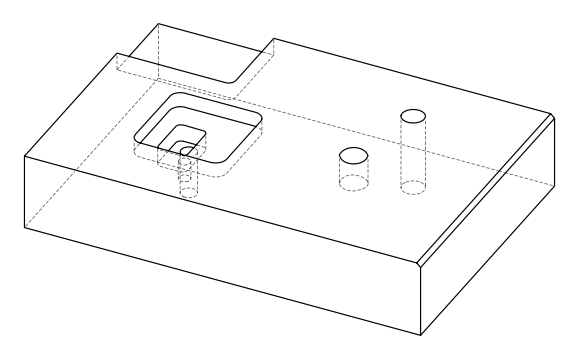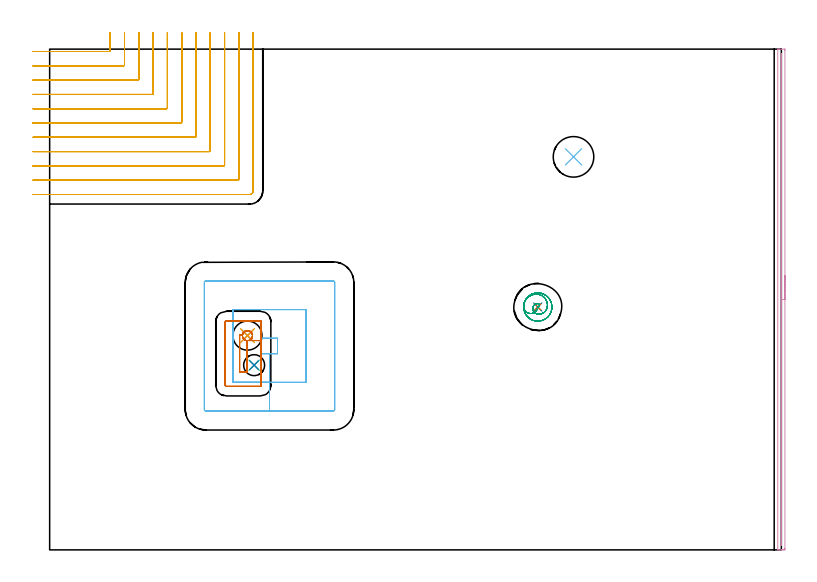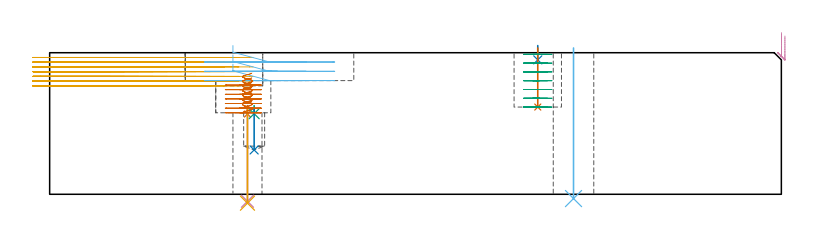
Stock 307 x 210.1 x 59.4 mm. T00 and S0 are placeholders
(PLAN: 13 operations, 10 tool changes, 28.8 min)
(1 SPOT_DRILL | STEP1HOLE | NXT0321_9005460120000 | 0.03 min | 2748 mm3)
(2 SPOT_DRILL_1 | STEP1POCKET | NXT0321_9005460120000 | 0.05 min | 183 mm3)
(3 SPOT_DRILL_2 | STEP1POCKET_1 | NXT0321_9005460120000 | 0.03 min | 2731 mm3)
(4 DRILL_THROUGH_HOLE_INTO_CENTER | STEP1HOLE | NXT0301_049 | 0.16 min | 1644 mm3)
(5 DRILL_TO_ENLARGE_THROUGH_HOLE | STEP1HOLE | NXT0301_093 | 0.17 min | 2538 mm3)
(6 INDEXABLE_INSERT_DRILL_THROUGH_HOLE_FROM_SOLID | STEP1HOLE_1 | NXT0302_005 | 0.25 min | 13466 mm3)
(7 DRILL_BLIND_HOLE_INTO_CENTER | STEP1POCKET | NXT0301_128 | 0.1 min | 2269 mm3)
(8 DRILL_BLIND_HOLE_INTO_CENTER_1 | STEP1POCKET_1 | NXT0301_059 | 0.08 min | 919 mm3)
(9 MILL_ROUGH_BLIND_HOLE_CONTOUR | STEP1POCKET | NXT0201_009 | Spiral | 2.17 min | 4633 mm3)
(10 AREA_MILL | FG_CHAMFER_SURFACE | UGT0205_001 | 3.5 min | 945 mm3)
(11 MILL_CORNER_NOTCH_RECTANGULAR | CORNER_NOTCH_RECTANGULAR | NXT0201_009 | Follow Part, ap 2, ae 75% | 17.19 min | 80691 mm3)
(12 MILL_RECTANGULAR_POCKET | POCKET_RECTANGULAR_STRAIGHT | UGT0201_010 | Follow Part, ap 4, ae 75% | 2.82 min | 54895 mm3)
(13 MILL_RECTANGULAR_POCKET_1 | POCKET_RECTANGULAR_STRAIGHT_1 | NXT0201_009 | Follow Part, ap 2, ae 75% | 2.29 min | 7825 mm3)
(TOOL NXT0321_9005460120000 | NC Spot Drill, 142deg, 12mm, Carbide, Uncoated | D12 PA142 FL30 Z2)
(TOOL NXT0301_049 | Carbide Drill 7.8mm [860.1-0780-039A1-MM 2214] | D7.8 PA140 FL53 Z2)
(TOOL NXT0301_093 | Carbide Drill 12.2mm [860.1-1220-037A1-MM 2214] | D12.2 PA140 FL60 Z2)
(TOOL NXT0302_005 | Index. Insert Drill 17mm [880-D1700L20-05] | D17 PA176 FL85 Z2)
(TOOL NXT0301_128 | Carbide Drill 12mm [861.1-1200-036A1-GP GC34] | D12 PA150 FL37.4 Z2)
(TOOL NXT0301_059 | Carbide Drill 8.8mm [860.1-0880-026A1-MM 2214] | D8.8 PA140 FL47 Z2)
(TOOL NXT0201_009 | ENDMILL 8mm [2P460-0800-NA 1630] | D8 FL26 Z6)
(TOOL UGT0205_001 | Chamfer Mill 20 x 3 x 45 deg. | D20 FL50 Z2)
(TOOL UGT0201_010 | End Mill 16 mm | D16 FL22 Z2)
(OP 1 SPOT_DRILL)
G17 G21 G94 G90
T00 M6
G54
G17 G0 G90 X83. Y89.9 S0 M3
G43 Z69.4 H0
G94 G81 G98 Z33.671 F250. R37.2
G80
M5
M2
(OP 2 SPOT_DRILL_1)
G17 G21 G94 G90
T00 M6
G54
G17 G0 G90 X204.8 Y101.9 S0 M3
G43 Z69.4 H0
G94 G81 G98 Z56.4 F250. R62.4
G80
M5
M2
(OP 3 SPOT_DRILL_2)
G17 G21 G94 G90
T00 M6
G54
G17 G0 G90 X85.8 Y77.5 S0 M3
G43 Z69.4 H0
G94 G81 G98 Z33.821 F250. R37.2
G80
M5
M2
(OP 4 DRILL_THROUGH_HOLE_INTO_CENTER)
G17 G21 G94 G90
T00 M6
G54
G17 G0 G90 X83. Y89.9 S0 M3
G43 Z69.4 H1
G94 G73 G98 Z-2.919 F250. Q7.424 R36.2
G80
M5
M2
(OP 5 DRILL_TO_ENLARGE_THROUGH_HOLE)
G17 G21 G94 G90
T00 M6
G54
G17 G0 G90 X83. Y89.9 S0 M3
G43 Z69.4 H1
G94 G73 G98 Z-3.72 F250. Q9.48 R36.2
G80
M5
M2
(OP 6 INDEXABLE_INSERT_DRILL_THROUGH_HOLE_FROM_SOLID)
G17 G21 G94 G90
T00 M6
G54
G17 G0 G90 X219.8 Y164.9 S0 M3
G43 Z69.4 H1
G94 G81 G98 Z-1.797 F250. R61.4
G80
M5
M2
(OP 7 DRILL_BLIND_HOLE_INTO_CENTER)
G17 G21 G94 G90
T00 M6
G54
G17 G0 G90 X204.8 Y101.9 S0 M3
G43 Z69.4 H1
G94 G81 G98 Z36.6 F250. R61.4
G80
M5
M2
(OP 8 DRILL_BLIND_HOLE_INTO_CENTER_1)
G17 G21 G94 G90
T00 M6
G54
G17 G0 G90 X85.8 Y77.5 S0 M3
G43 Z69.4 H1
G94 G81 G98 Z18.6 F250. R36.2
G80
M5
M2
(OP 9 MILL_ROUGH_BLIND_HOLE_CONTOUR)
G17 G21 G94 G90
T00 M6
G54
G17 G0 G90 X204.8 Y101.9 S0 M3
G43 Z69.4 H1
Z58.714
G94 G3 X204.819 Y103.333 R0.716 F250.
X202.817 Y101.952 R2.063
X204.34 Y99.027 R2.262
X208.761 Y101.692 R3.541
X204.555 Y107.276 R4.623
X198.868 Y102.367 R5.34
X204.333 Y95.968 R5.95
X198.868 Y102.367 R-5.95
X201.601 Y99.168 R2.975
X204.8 Y101.9 R2.975
G0 Z55.029
G3 X204.819 Y103.333 R0.716
X202.817 Y101.952 R2.063
X204.34 Y99.027 R2.262
X208.761 Y101.692 R3.541
X204.555 Y107.276 R4.623
X198.868 Y102.367 R5.34
X204.333 Y95.968 R5.95
X198.868 Y102.367 R-5.95
X201.601 Y99.168 R2.975
X204.8 Y101.9 R2.975
G0 Z51.343
G3 X204.819 Y103.333 R0.716
X202.817 Y101.952 R2.063
X204.34 Y99.027 R2.262
X208.761 Y101.692 R3.541
X204.555 Y107.276 R4.623
X198.868 Y102.367 R5.34
X204.333 Y95.968 R5.95
X198.868 Y102.367 R-5.95
X201.601 Y99.168 R2.975
X204.8 Y101.9 R2.975
G0 Z47.657
G3 X204.819 Y103.333 R0.716
X202.817 Y101.952 R2.063
X204.34 Y99.027 R2.262
X208.761 Y101.692 R3.541
X204.555 Y107.276 R4.623
X198.868 Y102.367 R5.34
X204.333 Y95.968 R5.95
X198.868 Y102.367 R-5.95
X201.601 Y99.168 R2.975
X204.8 Y101.9 R2.975
G0 Z43.971
G3 X204.819 Y103.333 R0.716
X202.817 Y101.952 R2.063
X204.34 Y99.027 R2.262
X208.761 Y101.692 R3.541
X204.555 Y107.276 R4.623
X198.868 Y102.367 R5.34
X204.333 Y95.968 R5.95
X198.868 Y102.367 R-5.95
X201.601 Y99.168 R2.975
X204.8 Y101.9 R2.975
G0 Z40.286
G3 X204.819 Y103.333 R0.716
X202.817 Y101.952 R2.063
X204.34 Y99.027 R2.262
X208.761 Y101.692 R3.541
X204.555 Y107.276 R4.623
X198.868 Y102.367 R5.34
X204.333 Y95.968 R5.95
X198.868 Y102.367 R-5.95
X201.601 Y99.168 R2.975
X204.8 Y101.9 R2.975
G0 Z36.6
G3 X204.819 Y103.333 R0.716
X202.817 Y101.952 R2.063
X204.34 Y99.027 R2.262
X208.761 Y101.692 R3.541
X204.555 Y107.276 R4.623
X198.868 Y102.367 R5.34
X204.333 Y95.968 R5.95
X198.868 Y102.367 R-5.95
X201.601 Y99.168 R2.975
X204.8 Y101.9 R2.975
G0 Z69.4
M5
M2
(OP 10 AREA_MILL)
G17 G21 G94 G90
T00 M6
G54
G17 G0 G90 X308.5 Y115.05 S1061 M3
G43 Z69.4 H0
Z66.4
G94 G1 Y115.012 Z65.529 F250.
Y114.898 Z64.664
Y114.709 Z63.812
Y114.447 Z62.98
Y114.113 Z62.174
Y113.71 Z61.4
Y113.241 Z60.664
Y112.71 Z59.972
Y112.121 Z59.329
Y111.478 Z58.74
Y110.786 Z58.209
Y110.05 Z57.74
Y109.276 Z57.337
Y108.47 Z57.003
Y107.638 Z56.741
Y106.786 Z56.552
Y105.922 Z56.438
Y105.05 Z56.4
Y0.608
X308.499 Y0.465 Z56.401
X308.491 Y0.002 Z56.405
X308.216 Y0. Z56.681
X307.893 Z57.004
X307.324 Z57.572
X307. Z57.895
X306.352 Z58.548
X305.941 Z58.958
X305.556 Y0.007 Z59.336
X305.503 Y0.01 Z59.388
X305.5 Y0.162 Z59.4
Y209.938
X305.503 Y210.09 Z59.388
X305.556 Y210.093 Z59.336
X305.941 Y210.1 Z58.958
X306.352 Z58.547
X307. Z57.895
X308.216 Z56.681
X308.491 Y210.098 Z56.405
X308.5 Y209.634 Z56.4
Y105.05
X307.086 Z57.814
X307.085 Y2.222 Z57.815
X307.081 Y2.051 Z57.819
X307.079 Y2.009 Z57.821
X307.073 Y2.006 Z57.827
X307.049 Y2.002 Z57.851
X307. Z57.9
X306.944 Y2.006 Z57.956
X306.931 Y2.009 Z57.969
X306.921 Y2.026 Z57.979
X306.918 Y2.137 Z57.982
X306.915 Y2.308 Z57.985
Y207.878
X306.919 Y208.049 Z57.981
X306.921 Y208.091 Z57.979
X306.927 Y208.094 Z57.973
X306.951 Y208.098 Z57.949
X307. Z57.9
X307.056 Y208.094 Z57.844
X307.069 Y208.091 Z57.831
X307.079 Y208.074 Z57.821
X307.082 Y207.963 Z57.818
X307.085 Y207.792 Z57.815
X307.086 Y105.05 Z57.814
Y104.178 Z57.852
Y103.313 Z57.966
Y102.462 Z58.155
Y101.63 Z58.417
Y100.824 Z58.751
Y100.05 Z59.154
Y99.314 Z59.623
Y98.622 Z60.154
Y97.979 Z60.743
Y97.39 Z61.386
Y96.858 Z62.079
Y96.39 Z62.814
Y95.987 Z63.588
Y95.653 Z64.394
Y95.391 Z65.226
Y95.202 Z66.078
Y95.088 Z66.943
Y95.05 Z67.814
G0 Z69.4
M5
M2
(OP 11 MILL_CORNER_NOTCH_RECTANGULAR)
G17 G21 G94 G90
T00 M6
G54
G17 G0 G90 X-7. Y209.1 S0 M3
G43 Z69.4 H1
Z57.414
G94 G1 X-4. F250.
X25.004 F500.
G3 X25.4 Y209.496 R0.4
G1 Y214.1
Y217.1 F250.
G0 Z69.4
X-7. Y203.1
Z57.414
G1 X-4.
X31.004 F500.
G3 X31.4 Y203.496 R0.4
G1 Y214.1
Y217.1 F250.
G0 Z69.4
X-7. Y197.1
Z57.414
G1 X-4.
X37.004 F500.
G3 X37.4 Y197.496 R0.4
G1 Y214.1
Y217.1 F250.
G0 Z69.4
X-7. Y191.1
Z57.414
G1 X-4.
X43.004 F500.
G3 X43.4 Y191.496 R0.4
G1 Y214.1
Y217.1 F250.
G0 Z69.4
X-7. Y185.1
Z57.414
G1 X-4.
X49.004 F500.
G3 X49.4 Y185.496 R0.4
G1 Y214.1
Y217.1 F250.
G0 Z69.4
X-7. Y179.1
Z57.414
G1 X-4.
X55.003 F500.
G3 X55.4 Y179.497 R0.4
G1 Y214.1
Y217.1 F250.
G0 Z69.4
X-7. Y173.1
Z57.414
G1 X-4.
X61.003 F500.
G3 X61.4 Y173.497 R0.4
G1 Y214.1
Y217.1 F250.
G0 Z69.4
X-7. Y167.1
Z57.414
G1 X-4.
X67.003 F500.
G3 X67.4 Y167.497 R0.4
G1 Y214.1
Y217.1 F250.
G0 Z69.4
X-7. Y161.1
Z57.414
G1 X-4.
X73.003 F500.
G3 X73.4 Y161.497 R0.4
G1 Y214.1
Y217.1 F250.
G0 Z69.4
X-7. Y155.1
Z57.414
G1 X-4.
X79.003 F500.
G3 X79.4 Y155.497 R0.4
G1 Y214.1
Y217.1 F250.
G0 Z69.4
X-7. Y149.1
Z57.414
G1 X-4.
X83.9 F500.
G3 X85.4 Y150.6 R1.5
G1 Y214.1
Y217.1 F250.
G0 Z69.4
X-7. Y209.1
Z55.429
G1 X-4.
X25.004 F500.
G3 X25.4 Y209.496 R0.4
G1 Y214.1
Y217.1 F250.
G0 Z69.4
X-7. Y203.1
Z55.429
G1 X-4.
X31.004 F500.
G3 X31.4 Y203.496 R0.4
G1 Y214.1
Y217.1 F250.
G0 Z69.4
X-7. Y197.1
Z55.429
G1 X-4.
X37.004 F500.
G3 X37.4 Y197.496 R0.4
G1 Y214.1
Y217.1 F250.
G0 Z69.4
X-7. Y191.1
Z55.429
G1 X-4.
X43.004 F500.
G3 X43.4 Y191.496 R0.4
G1 Y214.1
Y217.1 F250.
G0 Z69.4
X-7. Y185.1
Z55.429
G1 X-4.
X49.004 F500.
G3 X49.4 Y185.496 R0.4
G1 Y214.1
Y217.1 F250.
G0 Z69.4
X-7. Y179.1
Z55.429
G1 X-4.
X55.003 F500.
G3 X55.4 Y179.497 R0.4
G1 Y214.1
Y217.1 F250.
G0 Z69.4
X-7. Y173.1
Z55.429
G1 X-4.
X61.003 F500.
G3 X61.4 Y173.497 R0.4
G1 Y214.1
Y217.1 F250.
G0 Z69.4
X-7. Y167.1
Z55.429
G1 X-4.
X67.003 F500.
G3 X67.4 Y167.497 R0.4
G1 Y214.1
Y217.1 F250.
G0 Z69.4
X-7. Y161.1
Z55.429
G1 X-4.
X73.003 F500.
G3 X73.4 Y161.497 R0.4
G1 Y214.1
Y217.1 F250.
G0 Z69.4
X-7. Y155.1
Z55.429
G1 X-4.
X79.003 F500.
G3 X79.4 Y155.497 R0.4
G1 Y214.1
Y217.1 F250.
G0 Z69.4
X-7. Y149.1
Z55.429
G1 X-4.
X83.9 F500.
G3 X85.4 Y150.6 R1.5
G1 Y214.1
Y217.1 F250.
G0 Z69.4
X-7. Y209.1
Z53.443
G1 X-4.
X25.004 F500.
G3 X25.4 Y209.496 R0.4
G1 Y214.1
Y217.1 F250.
G0 Z69.4
X-7. Y203.1
Z53.443
G1 X-4.
X31.004 F500.
G3 X31.4 Y203.496 R0.4
G1 Y214.1
Y217.1 F250.
G0 Z69.4
X-7. Y197.1
Z53.443
G1 X-4.
X37.004 F500.
G3 X37.4 Y197.496 R0.4
G1 Y214.1
Y217.1 F250.
G0 Z69.4
X-7. Y191.1
Z53.443
G1 X-4.
X43.004 F500.
G3 X43.4 Y191.496 R0.4
G1 Y214.1
Y217.1 F250.
G0 Z69.4
X-7. Y185.1
Z53.443
G1 X-4.
X49.004 F500.
G3 X49.4 Y185.496 R0.4
G1 Y214.1
Y217.1 F250.
G0 Z69.4
X-7. Y179.1
Z53.443
G1 X-4.
X55.003 F500.
G3 X55.4 Y179.497 R0.4
G1 Y214.1
Y217.1 F250.
G0 Z69.4
X-7. Y173.1
Z53.443
G1 X-4.
X61.003 F500.
G3 X61.4 Y173.497 R0.4
G1 Y214.1
Y217.1 F250.
G0 Z69.4
X-7. Y167.1
Z53.443
G1 X-4.
X67.003 F500.
G3 X67.4 Y167.497 R0.4
G1 Y214.1
Y217.1 F250.
G0 Z69.4
X-7. Y161.1
Z53.443
G1 X-4.
X73.003 F500.
G3 X73.4 Y161.497 R0.4
G1 Y214.1
Y217.1 F250.
G0 Z69.4
X-7. Y155.1
Z53.443
G1 X-4.
X79.003 F500.
G3 X79.4 Y155.497 R0.4
G1 Y214.1
Y217.1 F250.
G0 Z69.4
X-7. Y149.1
Z53.443
G1 X-4.
X83.9 F500.
G3 X85.4 Y150.6 R1.5
G1 Y214.1
Y217.1 F250.
G0 Z69.4
X-7. Y209.1
Z51.457
G1 X-4.
X25.004 F500.
G3 X25.4 Y209.496 R0.4
G1 Y214.1
Y217.1 F250.
G0 Z69.4
X-7. Y203.1
Z51.457
G1 X-4.
X31.004 F500.
G3 X31.4 Y203.496 R0.4
G1 Y214.1
Y217.1 F250.
G0 Z69.4
X-7. Y197.1
Z51.457
G1 X-4.
X37.004 F500.
G3 X37.4 Y197.496 R0.4
G1 Y214.1
Y217.1 F250.
G0 Z69.4
X-7. Y191.1
Z51.457
G1 X-4.
X43.004 F500.
G3 X43.4 Y191.496 R0.4
G1 Y214.1
Y217.1 F250.
G0 Z69.4
X-7. Y185.1
Z51.457
G1 X-4.
X49.004 F500.
G3 X49.4 Y185.496 R0.4
G1 Y214.1
Y217.1 F250.
G0 Z69.4
X-7. Y179.1
Z51.457
G1 X-4.
X55.003 F500.
G3 X55.4 Y179.497 R0.4
G1 Y214.1
Y217.1 F250.
G0 Z69.4
X-7. Y173.1
Z51.457
G1 X-4.
X61.003 F500.
G3 X61.4 Y173.497 R0.4
G1 Y214.1
Y217.1 F250.
G0 Z69.4
X-7. Y167.1
Z51.457
G1 X-4.
X67.003 F500.
G3 X67.4 Y167.497 R0.4
G1 Y214.1
Y217.1 F250.
G0 Z69.4
X-7. Y161.1
Z51.457
G1 X-4.
X73.003 F500.
G3 X73.4 Y161.497 R0.4
G1 Y214.1
Y217.1 F250.
G0 Z69.4
X-7. Y155.1
Z51.457
G1 X-4.
X79.003 F500.
G3 X79.4 Y155.497 R0.4
G1 Y214.1
Y217.1 F250.
G0 Z69.4
X-7. Y149.1
Z51.457
G1 X-4.
X83.9 F500.
G3 X85.4 Y150.6 R1.5
G1 Y214.1
Y217.1 F250.
G0 Z69.4
X-7. Y209.1
Z49.471
G1 X-4.
X25.004 F500.
G3 X25.4 Y209.496 R0.4
G1 Y214.1
Y217.1 F250.
G0 Z69.4
X-7. Y203.1
Z49.471
G1 X-4.
X31.004 F500.
G3 X31.4 Y203.496 R0.4
G1 Y214.1
Y217.1 F250.
G0 Z69.4
X-7. Y197.1
Z49.471
G1 X-4.
X37.004 F500.
G3 X37.4 Y197.496 R0.4
G1 Y214.1
Y217.1 F250.
G0 Z69.4
X-7. Y191.1
Z49.471
G1 X-4.
X43.004 F500.
G3 X43.4 Y191.496 R0.4
G1 Y214.1
Y217.1 F250.
G0 Z69.4
X-7. Y185.1
Z49.471
G1 X-4.
X49.004 F500.
G3 X49.4 Y185.496 R0.4
G1 Y214.1
Y217.1 F250.
G0 Z69.4
X-7. Y179.1
Z49.471
G1 X-4.
X55.003 F500.
G3 X55.4 Y179.497 R0.4
G1 Y214.1
Y217.1 F250.
G0 Z69.4
X-7. Y173.1
Z49.471
G1 X-4.
X61.003 F500.
G3 X61.4 Y173.497 R0.4
G1 Y214.1
Y217.1 F250.
G0 Z69.4
X-7. Y167.1
Z49.471
G1 X-4.
X67.003 F500.
G3 X67.4 Y167.497 R0.4
G1 Y214.1
Y217.1 F250.
G0 Z69.4
X-7. Y161.1
Z49.471
G1 X-4.
X73.003 F500.
G3 X73.4 Y161.497 R0.4
G1 Y214.1
Y217.1 F250.
G0 Z69.4
X-7. Y155.1
Z49.471
G1 X-4.
X79.003 F500.
G3 X79.4 Y155.497 R0.4
G1 Y214.1
Y217.1 F250.
G0 Z69.4
X-7. Y149.1
Z49.471
G1 X-4.
X83.9 F500.
G3 X85.4 Y150.6 R1.5
G1 Y214.1
Y217.1 F250.
G0 Z69.4
X-7. Y209.1
Z47.486
G1 X-4.
X25.004 F500.
G3 X25.4 Y209.496 R0.4
G1 Y214.1
Y217.1 F250.
G0 Z69.4
X-7. Y203.1
Z47.486
G1 X-4.
X31.004 F500.
G3 X31.4 Y203.496 R0.4
G1 Y214.1
Y217.1 F250.
G0 Z69.4
X-7. Y197.1
Z47.486
G1 X-4.
X37.004 F500.
G3 X37.4 Y197.496 R0.4
G1 Y214.1
Y217.1 F250.
G0 Z69.4
X-7. Y191.1
Z47.486
G1 X-4.
X43.004 F500.
G3 X43.4 Y191.496 R0.4
G1 Y214.1
Y217.1 F250.
G0 Z69.4
X-7. Y185.1
Z47.486
G1 X-4.
X49.004 F500.
G3 X49.4 Y185.496 R0.4
G1 Y214.1
Y217.1 F250.
G0 Z69.4
X-7. Y179.1
Z47.486
G1 X-4.
X55.003 F500.
G3 X55.4 Y179.497 R0.4
G1 Y214.1
Y217.1 F250.
G0 Z69.4
X-7. Y173.1
Z47.486
G1 X-4.
X61.003 F500.
G3 X61.4 Y173.497 R0.4
G1 Y214.1
Y217.1 F250.
G0 Z69.4
X-7. Y167.1
Z47.486
G1 X-4.
X67.003 F500.
G3 X67.4 Y167.497 R0.4
G1 Y214.1
Y217.1 F250.
G0 Z69.4
X-7. Y161.1
Z47.486
G1 X-4.
X73.003 F500.
G3 X73.4 Y161.497 R0.4
G1 Y214.1
Y217.1 F250.
G0 Z69.4
X-7. Y155.1
Z47.486
G1 X-4.
X79.003 F500.
G3 X79.4 Y155.497 R0.4
G1 Y214.1
Y217.1 F250.
G0 Z69.4
X-7. Y149.1
Z47.486
G1 X-4.
X83.9 F500.
G3 X85.4 Y150.6 R1.5
G1 Y214.1
Y217.1 F250.
G0 Z69.4
X-7. Y209.1
Z45.5
G1 X-4.
X25.004 F500.
G3 X25.4 Y209.496 R0.4
G1 Y214.1
Y217.1 F250.
G0 Z69.4
X-7. Y203.1
Z45.5
G1 X-4.
X31.004 F500.
G3 X31.4 Y203.496 R0.4
G1 Y214.1
Y217.1 F250.
G0 Z69.4
X-7. Y197.1
Z45.5
G1 X-4.
X37.004 F500.
G3 X37.4 Y197.496 R0.4
G1 Y214.1
Y217.1 F250.
G0 Z69.4
X-7. Y191.1
Z45.5
G1 X-4.
X43.004 F500.
G3 X43.4 Y191.496 R0.4
G1 Y214.1
Y217.1 F250.
G0 Z69.4
X-7. Y185.1
Z45.5
G1 X-4.
X49.004 F500.
G3 X49.4 Y185.496 R0.4
G1 Y214.1
Y217.1 F250.
G0 Z69.4
X-7. Y179.1
Z45.5
G1 X-4.
X55.003 F500.
G3 X55.4 Y179.497 R0.4
G1 Y214.1
Y217.1 F250.
G0 Z69.4
X-7. Y173.1
Z45.5
G1 X-4.
X61.003 F500.
G3 X61.4 Y173.497 R0.4
G1 Y214.1
Y217.1 F250.
G0 Z69.4
X-7. Y167.1
Z45.5
G1 X-4.
X67.003 F500.
G3 X67.4 Y167.497 R0.4
G1 Y214.1
Y217.1 F250.
G0 Z69.4
X-7. Y161.1
Z45.5
G1 X-4.
X73.003 F500.
G3 X73.4 Y161.497 R0.4
G1 Y214.1
Y217.1 F250.
G0 Z69.4
X-7. Y155.1
Z45.5
G1 X-4.
X79.003 F500.
G3 X79.4 Y155.497 R0.4
G1 Y214.1
Y217.1 F250.
G0 Z69.4
X-7. Y149.1
Z45.5
G1 X-4.
X83.9 F500.
G3 X85.4 Y150.6 R1.5
G1 Y214.1
Y217.1 F250.
G0 Z69.4
M5
M2
(OP 12 MILL_RECTANGULAR_POCKET)
G17 G21 G94 G90
T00 M6
G54
G17 G0 G90 X76.9 Y80.701 S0 M3
G43 Z69.4 H0
Z62.4
G94 G1 Y70.3 Z59.613 F250.
X92.25 Z55.5
Y82.3
X95.6 F500.
Y88.8
X88.9
Y82.3
X92.25
Y70.3
X107.6
Y100.8
X76.9
Y70.3
X92.25
Y58.3
X119.
G3 X119.6 Y58.9 R0.6
G1 Y112.2
G3 X119. Y112.8 R0.6
G1 X65.5
G3 X64.9 Y112.2 R0.6
G1 Y58.9
G3 X65.5 Y58.3 R0.6
G1 X92.25
X93.25
G0 X76.9 Y80.701 Z58.5
G1 Y70.3 Z55.713 F250.
X92.25 Z51.6
Y82.3
X95.6 F500.
Y88.8
X88.9
Y82.3
X92.25
Y70.3
X107.6
Y100.8
X76.9
Y70.3
X92.25
Y58.3
X119.
G3 X119.6 Y58.9 R0.6
G1 Y112.2
G3 X119. Y112.8 R0.6
G1 X65.5
G3 X64.9 Y112.2 R0.6
G1 Y58.9
G3 X65.5 Y58.3 R0.6
G1 X92.25
X93.25
G0 X76.9 Y80.701 Z54.6
G1 Y70.3 Z51.813 F250.
X92.25 Z47.7
Y82.3
X95.6 F500.
Y88.8
X88.9
Y82.3
X92.25
Y70.3
X107.6
Y100.8
X76.9
Y70.3
X92.25
Y58.3
X119.
G3 X119.6 Y58.9 R0.6
G1 Y112.2
G3 X119. Y112.8 R0.6
G1 X65.5
G3 X64.9 Y112.2 R0.6
G1 Y58.9
G3 X65.5 Y58.3 R0.6
G1 X92.25
X93.25
G0 Z69.4
M5
M2
(OP 13 MILL_RECTANGULAR_POCKET_1)
G17 G21 G94 G90
T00 M6
G54
G17 G0 G90 X84.784 Y90.99 S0 M3
G43 Z69.4 H1
Z50.769
G94 G1 X84.592 Y91.274 Z50.677 F250.
X84.218 Y91.614 Z50.542
X83.774 Y91.855 Z50.406
X83.285 Y91.983 Z50.271
X82.779 Y91.991 Z50.135
X82.286 Y91.878 Z50.
X81.835 Y91.65 Z49.865
X81.676 Y91.521 Z49.81
X81.517 Y91.391 Z49.755
X81.252 Y91.07 Z49.643
X81.056 Y90.703 Z49.531
X80.935 Y90.304 Z49.42
X80.896 Y89.896 Z49.31
X80.958 Y89.39 Z49.174
X81.14 Y88.914 Z49.037
X81.253 Y88.743 Z48.982
X81.361 Y88.576 Z48.929
X81.711 Y88.234 Z48.798
X81.881 Y88.13 Z48.744
X82.054 Y88.021 Z48.689
X82.489 Y87.859 Z48.565
X82.95 Y87.797 Z48.44
X83.412 Y87.838 Z48.316
X83.855 Y87.978 Z48.192
X84.256 Y88.213 Z48.067
X84.408 Y88.351 Z48.012
X84.56 Y88.488 Z47.957
X84.864 Y88.923 Z47.815
X85.049 Y89.421 Z47.673
X85.104 Y89.949 Z47.531
X85.025 Y90.473 Z47.388
X84.95 Y90.664 Z47.334
X84.875 Y90.855 Z47.279
X84.592 Y91.274 Z47.143
X84.218 Y91.614 Z47.008
X83.774 Y91.855 Z46.872
X83.285 Y91.983 Z46.737
X82.779 Y91.991 Z46.601
X82.286 Y91.878 Z46.466
X81.835 Y91.65 Z46.33
X81.676 Y91.521 Z46.275
X81.517 Y91.391 Z46.22
X81.252 Y91.07 Z46.109
X81.056 Y90.703 Z45.997
X80.935 Y90.304 Z45.886
X80.916 Y90.1 Z45.831
X79.7 F500.
Y74.6
X82.8
Y87.816
G3 X83.198 Y87.816 R2.096
G1 X88.8
Y95.7
G3 X88.4 Y96.1 R0.4
G1 X74.1
G3 X73.7 Y95.7 R0.4
G1 Y69.
G3 X74.1 Y68.6 R0.4
G1 X88.4
G3 X88.8 Y69. R0.4
G1 Y87.816
Y88.816
G0 X84.785 Y90.987 Z48.831
G1 X84.593 Y91.272 Z48.739 F250.
X84.219 Y91.612 Z48.603
X83.775 Y91.853 Z48.468
X83.285 Y91.982 Z48.332
X82.78 Y91.99 Z48.197
X82.287 Y91.877 Z48.061
X81.835 Y91.65 Z47.926
X81.676 Y91.521 Z47.871
X81.517 Y91.391 Z47.816
X81.252 Y91.07 Z47.704
X81.056 Y90.703 Z47.593
X80.935 Y90.304 Z47.481
X80.896 Y89.896 Z47.371
X80.958 Y89.39 Z47.235
X81.14 Y88.914 Z47.098
X81.253 Y88.743 Z47.043
X81.361 Y88.576 Z46.99
X81.711 Y88.234 Z46.859
X81.881 Y88.13 Z46.806
X82.054 Y88.021 Z46.751
X82.49 Y87.86 Z46.626
X82.95 Y87.798 Z46.502
X83.412 Y87.838 Z46.377
X83.855 Y87.979 Z46.253
X84.256 Y88.213 Z46.129
X84.408 Y88.351 Z46.074
X84.56 Y88.488 Z46.019
X84.75 Y88.732 Z45.936
X84.903 Y89.001 Z45.853
X84.972 Y89.194 Z45.798
X85.041 Y89.387 Z45.743
X85.104 Y89.93 Z45.597
X85.025 Y90.471 Z45.45
X84.951 Y90.662 Z45.395
X84.876 Y90.852 Z45.34
X84.593 Y91.272 Z45.205
X84.219 Y91.612 Z45.069
X83.775 Y91.853 Z44.934
X83.285 Y91.982 Z44.798
X82.78 Y91.99 Z44.663
X82.287 Y91.877 Z44.527
X81.835 Y91.65 Z44.392
X81.676 Y91.521 Z44.337
X81.517 Y91.391 Z44.282
X81.252 Y91.07 Z44.17
X81.056 Y90.703 Z44.059
X80.935 Y90.304 Z43.947
X80.916 Y90.1 Z43.892
X79.7 F500.
Y74.6
X82.8
Y87.817
G3 X83.198 Y87.817 R2.098
G1 X88.8
Y95.7
G3 X88.4 Y96.1 R0.4
G1 X74.1
G3 X73.7 Y95.7 R0.4
G1 Y69.
G3 X74.1 Y68.6 R0.4
G1 X88.4
G3 X88.8 Y69. R0.4
G1 Y87.817
Y88.817
G0 X84.785 Y90.987 Z46.892
G1 X84.593 Y91.272 Z46.8 F250.
X84.219 Y91.612 Z46.665
X83.775 Y91.853 Z46.529
X83.285 Y91.982 Z46.394
X82.78 Y91.99 Z46.258
X82.287 Y91.877 Z46.123
X81.835 Y91.65 Z45.987
X81.676 Y91.521 Z45.932
X81.517 Y91.391 Z45.878
X81.252 Y91.07 Z45.766
X81.056 Y90.703 Z45.654
X80.935 Y90.304 Z45.543
X80.896 Y89.896 Z45.433
X80.958 Y89.39 Z45.296
X81.14 Y88.914 Z45.16
X81.253 Y88.743 Z45.105
X81.361 Y88.576 Z45.052
X81.711 Y88.234 Z44.92
X81.881 Y88.13 Z44.867
X82.054 Y88.021 Z44.812
X82.49 Y87.86 Z44.688
X82.95 Y87.798 Z44.563
X83.412 Y87.838 Z44.439
X83.855 Y87.979 Z44.314
X84.256 Y88.213 Z44.19
X84.408 Y88.351 Z44.135
X84.56 Y88.488 Z44.08
X84.75 Y88.732 Z43.997
X84.903 Y89.001 Z43.914
X84.972 Y89.194 Z43.86
X85.041 Y89.387 Z43.805
X85.104 Y89.93 Z43.658
X85.025 Y90.471 Z43.512
X84.951 Y90.662 Z43.457
X84.876 Y90.852 Z43.402
X84.593 Y91.272 Z43.266
X84.219 Y91.612 Z43.131
X83.775 Y91.853 Z42.995
X83.285 Y91.982 Z42.86
X82.78 Y91.99 Z42.724
X82.287 Y91.877 Z42.589
X81.835 Y91.65 Z42.453
X81.676 Y91.521 Z42.398
X81.517 Y91.391 Z42.344
X81.252 Y91.07 Z42.232
X81.056 Y90.703 Z42.12
X80.935 Y90.304 Z42.009
X80.916 Y90.1 Z41.954
X79.7 F500.
Y74.6
X82.8
Y87.817
G3 X83.198 Y87.817 R2.098
G1 X88.8
Y95.7
G3 X88.4 Y96.1 R0.4
G1 X74.1
G3 X73.7 Y95.7 R0.4
G1 Y69.
G3 X74.1 Y68.6 R0.4
G1 X88.4
G3 X88.8 Y69. R0.4
G1 Y87.817
Y88.817
G0 X84.791 Y90.992 Z44.954
G1 X84.753 Y91.064 Z44.932 F250.
X84.391 Y91.478 Z44.785
X83.936 Y91.784 Z44.638
X83.416 Y91.961 Z44.491
X82.868 Y91.999 Z44.344
X82.33 Y91.893 Z44.196
X81.837 Y91.652 Z44.049
X81.678 Y91.522 Z43.994
X81.519 Y91.393 Z43.94
X81.253 Y91.071 Z43.828
X81.056 Y90.703 Z43.716
X80.935 Y90.304 Z43.604
X80.896 Y89.896 Z43.494
X80.958 Y89.39 Z43.358
X81.14 Y88.914 Z43.221
X81.253 Y88.743 Z43.166
X81.361 Y88.576 Z43.113
X81.711 Y88.234 Z42.982
X81.881 Y88.13 Z42.929
X82.054 Y88.021 Z42.874
X82.489 Y87.859 Z42.749
X82.95 Y87.797 Z42.625
X83.412 Y87.838 Z42.5
X83.855 Y87.978 Z42.376
X84.256 Y88.213 Z42.251
X84.408 Y88.351 Z42.196
X84.56 Y88.488 Z42.142
X84.864 Y88.923 Z41.999
X85.049 Y89.421 Z41.857
X85.104 Y89.949 Z41.715
X85.025 Y90.473 Z41.573
X84.95 Y90.664 Z41.518
X84.906 Y90.776 Z41.485
X84.849 Y90.883 Z41.453
X84.753 Y91.064 Z41.398
X84.391 Y91.478 Z41.251
X83.936 Y91.784 Z41.104
X83.416 Y91.961 Z40.957
X82.868 Y91.999 Z40.81
X82.33 Y91.893 Z40.663
X81.837 Y91.652 Z40.515
X81.678 Y91.522 Z40.461
X81.519 Y91.393 Z40.406
X81.253 Y91.071 Z40.294
X81.056 Y90.703 Z40.182
X80.935 Y90.304 Z40.07
X80.916 Y90.1 Z40.015
X79.7 F500.
Y74.6
X82.8
Y87.816
G3 X83.198 Y87.816 R2.096
G1 X88.8
Y95.7
G3 X88.4 Y96.1 R0.4
G1 X74.1
G3 X73.7 Y95.7 R0.4
G1 Y69.
G3 X74.1 Y68.6 R0.4
G1 X88.4
G3 X88.8 Y69. R0.4
G1 Y87.816
Y88.816
G0 X84.782 Y90.993 Z43.015
G1 X84.591 Y91.276 Z42.924 F250.
X84.215 Y91.617 Z42.788
X83.767 Y91.858 Z42.652
X83.275 Y91.985 Z42.516
X82.767 Y91.99 Z42.379
X82.273 Y91.873 Z42.243
X81.837 Y91.652 Z42.112
X81.678 Y91.522 Z42.057
X81.519 Y91.393 Z42.002
X81.253 Y91.071 Z41.89
X81.056 Y90.703 Z41.779
X80.935 Y90.304 Z41.667
X80.896 Y89.896 Z41.557
X80.958 Y89.39 Z41.421
X81.14 Y88.914 Z41.284
X81.253 Y88.743 Z41.229
X81.329 Y88.625 Z41.191
X81.421 Y88.519 Z41.154
X81.551 Y88.369 Z41.101
X81.709 Y88.236 Z41.045
X82.11 Y87.993 Z40.92
X82.303 Y87.925 Z40.865
X82.497 Y87.857 Z40.81
X82.938 Y87.797 Z40.69
X83.382 Y87.832 Z40.571
X83.81 Y87.959 Z40.452
X84.253 Y88.211 Z40.315
X84.405 Y88.348 Z40.26
X84.557 Y88.486 Z40.205
X84.749 Y88.731 Z40.121
X84.903 Y89.002 Z40.038
X84.972 Y89.194 Z39.983
X85.041 Y89.387 Z39.928
X85.104 Y89.931 Z39.782
X85.025 Y90.473 Z39.635
X84.95 Y90.664 Z39.58
X84.875 Y90.855 Z39.525
X84.591 Y91.276 Z39.389
X84.215 Y91.617 Z39.253
X83.767 Y91.858 Z39.117
X83.275 Y91.985 Z38.98
X82.767 Y91.99 Z38.844
X82.273 Y91.873 Z38.708
X81.837 Y91.652 Z38.577
X81.678 Y91.522 Z38.522
X81.519 Y91.393 Z38.467
X81.253 Y91.071 Z38.355
X81.056 Y90.703 Z38.244
X80.935 Y90.304 Z38.132
X80.916 Y90.1 Z38.077
X79.7 F500.
Y74.6
X82.8
Y87.816
G3 X83.198 Y87.816 R2.096
G1 X88.8
Y95.7
G3 X88.4 Y96.1 R0.4
G1 X74.1
G3 X73.7 Y95.7 R0.4
G1 Y69.
G3 X74.1 Y68.6 R0.4
G1 X88.4
G3 X88.8 Y69. R0.4
G1 Y87.816
Y88.816
G0 X84.783 Y90.991 Z41.077
G1 X84.592 Y91.274 Z40.986 F250.
X84.218 Y91.614 Z40.85
X83.774 Y91.855 Z40.715
X83.285 Y91.983 Z40.579
X82.779 Y91.991 Z40.444
X82.286 Y91.878 Z40.308
X81.835 Y91.65 Z40.173
X81.676 Y91.521 Z40.118
X81.517 Y91.391 Z40.063
X81.252 Y91.07 Z39.951
X81.056 Y90.703 Z39.84
X80.935 Y90.304 Z39.728
X80.896 Y89.896 Z39.618
X80.958 Y89.39 Z39.482
X81.14 Y88.914 Z39.345
X81.253 Y88.743 Z39.29
X81.329 Y88.625 Z39.253
X81.421 Y88.519 Z39.215
X81.551 Y88.369 Z39.162
X81.709 Y88.236 Z39.107
X82.11 Y87.993 Z38.981
X82.303 Y87.925 Z38.926
X82.497 Y87.857 Z38.871
X82.938 Y87.797 Z38.752
X83.382 Y87.832 Z38.632
X83.81 Y87.959 Z38.513
X84.253 Y88.211 Z38.376
X84.405 Y88.348 Z38.321
X84.557 Y88.486 Z38.266
X84.749 Y88.731 Z38.183
X84.903 Y89.002 Z38.099
X84.972 Y89.194 Z38.044
X85.041 Y89.387 Z37.99
X85.104 Y89.931 Z37.843
X85.025 Y90.473 Z37.696
X84.95 Y90.664 Z37.641
X84.875 Y90.855 Z37.586
X84.592 Y91.274 Z37.451
X84.218 Y91.614 Z37.315
X83.774 Y91.855 Z37.18
X83.285 Y91.983 Z37.044
X82.779 Y91.991 Z36.909
X82.286 Y91.878 Z36.773
X81.835 Y91.65 Z36.638
X81.676 Y91.521 Z36.583
X81.517 Y91.391 Z36.528
X81.252 Y91.07 Z36.417
X81.056 Y90.703 Z36.305
X80.935 Y90.304 Z36.193
X80.916 Y90.1 Z36.138
X79.7 F500.
Y74.6
X82.8
Y87.816
G3 X83.198 Y87.816 R2.096
G1 X88.8
Y95.7
G3 X88.4 Y96.1 R0.4
G1 X74.1
G3 X73.7 Y95.7 R0.4
G1 Y69.
G3 X74.1 Y68.6 R0.4
G1 X88.4
G3 X88.8 Y69. R0.4
G1 Y87.816
Y88.816
G0 X84.785 Y90.987 Z39.138
G1 X84.593 Y91.272 Z39.046 F250.
X84.219 Y91.612 Z38.911
X83.774 Y91.853 Z38.775
X83.285 Y91.982 Z38.64
X82.78 Y91.99 Z38.505
X82.287 Y91.877 Z38.369
X81.835 Y91.65 Z38.234
X81.676 Y91.521 Z38.179
X81.517 Y91.391 Z38.124
X81.252 Y91.07 Z38.012
X81.056 Y90.703 Z37.901
X80.935 Y90.304 Z37.789
X80.896 Y89.896 Z37.679
X80.958 Y89.39 Z37.543
X81.14 Y88.914 Z37.406
X81.253 Y88.743 Z37.351
X81.361 Y88.576 Z37.298
X81.711 Y88.234 Z37.167
X81.881 Y88.13 Z37.113
X82.054 Y88.021 Z37.058
X82.49 Y87.86 Z36.934
X82.95 Y87.798 Z36.81
X83.412 Y87.838 Z36.685
X83.855 Y87.979 Z36.561
X84.256 Y88.213 Z36.436
X84.408 Y88.351 Z36.381
X84.56 Y88.488 Z36.326
X84.75 Y88.732 Z36.243
X84.903 Y89.001 Z36.161
X84.972 Y89.194 Z36.106
X85.041 Y89.387 Z36.051
X85.104 Y89.93 Z35.904
X85.025 Y90.471 Z35.758
X84.95 Y90.662 Z35.703
X84.875 Y90.853 Z35.648
X84.593 Y91.272 Z35.512
X84.219 Y91.612 Z35.377
X83.774 Y91.853 Z35.241
X83.285 Y91.982 Z35.106
X82.78 Y91.99 Z34.971
X82.287 Y91.877 Z34.835
X81.835 Y91.65 Z34.7
X81.676 Y91.521 Z34.645
X81.517 Y91.391 Z34.59
X81.252 Y91.07 Z34.478
X81.056 Y90.703 Z34.367
X80.935 Y90.304 Z34.255
X80.916 Y90.1 Z34.2
X79.7 F500.
Y74.6
X82.8
Y87.817
G3 X83.198 Y87.817 R2.098
G1 X88.8
Y95.7
G3 X88.4 Y96.1 R0.4
G1 X74.1
G3 X73.7 Y95.7 R0.4
G1 Y69.
G3 X74.1 Y68.6 R0.4
G1 X88.4
G3 X88.8 Y69. R0.4
G1 Y87.817
Y88.817
G0 Z69.4
M5
M2
